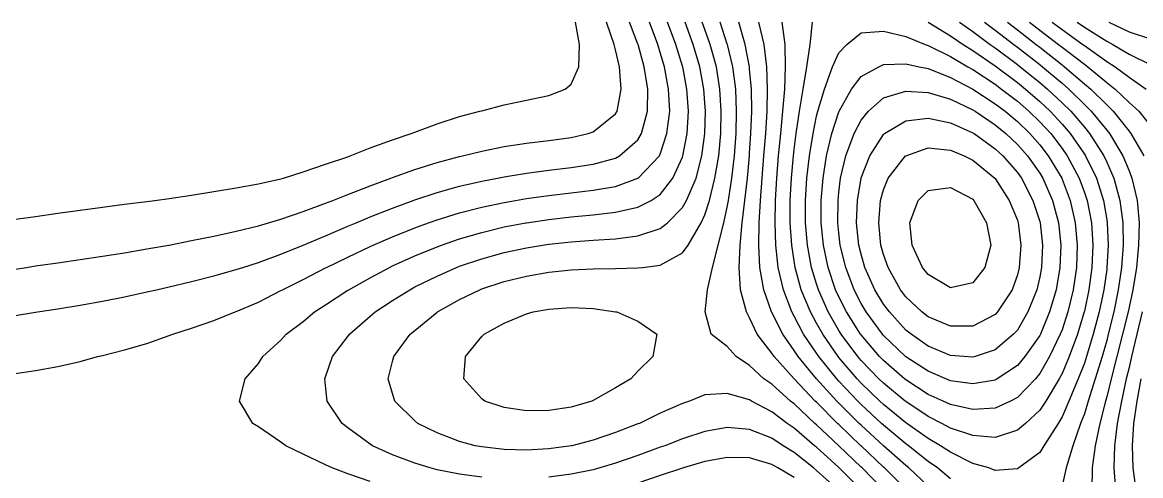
# Model space of a CAD drawing. Header units: inches. Extents: x -3765 to -2207, y 6717241 to 6718976.
# Drawn here: x -2640.3 to -2452.5, y 6718171 to 6718247.2 of the extents above; entities that cross this region are included whole.
import ezdxf

# ---------------------------------------------------------------- set-up
doc = ezdxf.new("R2010")
doc.units = ezdxf.units.IN
doc.header["$MEASUREMENT"] = 0

msp = doc.modelspace()

# ---------------------------------------------------------------- linework, layer by layer
for points in [[(-2641.89, 6718214.07), (-2638.14, 6718214.6), (-2634.39, 6718215.12), (-2630.64, 6718215.63), (-2626.89, 6718216.14), (-2623.15, 6718216.63), (-2619.4, 6718217.11), (-2618.1, 6718217.27), (-2615.65, 6718217.63), (-2611.9, 6718218.18), (-2608.15, 6718218.76), (-2604.41, 6718219.38), (-2600.66, 6718220.06), (-2596.91, 6718220.89), (-2596.44, 6718221.02), (-2593.16, 6718222.07), (-2589.41, 6718223.36), (-2585.67, 6718224.63), (-2585.26, 6718224.77), (-2581.92, 6718226.11), (-2578.17, 6718227.48), (-2575.05, 6718228.52), (-2574.42, 6718228.78), (-2570.67, 6718230.19), (-2566.92, 6718231.37), (-2563.47, 6718232.27), (-2563.18, 6718232.36), (-2559.43, 6718233.37), (-2555.68, 6718234.13), (-2551.93, 6718234.93), (-2549.18, 6718236.01), (-2548.18, 6718236.85), (-2546.85, 6718239.76), (-2546.77, 6718243.51), (-2547.44, 6718247.26)], [(-2641.89, 6718188.12), (-2638.14, 6718188.68), (-2634.39, 6718189.36), (-2630.64, 6718190.2), (-2627.7, 6718191.04), (-2626.89, 6718191.21), (-2623.15, 6718192.14), (-2619.4, 6718193.24), (-2615.65, 6718194.55), (-2615.07, 6718194.78), (-2611.9, 6718195.8), (-2608.15, 6718197.12), (-2604.58, 6718198.53), (-2604.41, 6718198.59), (-2600.66, 6718200.19), (-2596.91, 6718202.14), (-2596.66, 6718202.28), (-2593.16, 6718204), (-2589.41, 6718205.95), (-2589.26, 6718206.03), (-2585.67, 6718207.76), (-2581.92, 6718209.53), (-2581.39, 6718209.78), (-2578.17, 6718211.19), (-2574.42, 6718212.7), (-2572.12, 6718213.52), (-2570.67, 6718214.03), (-2566.92, 6718215.18), (-2563.18, 6718216.15), (-2559.43, 6718216.94), (-2557.51, 6718217.27), (-2555.68, 6718217.6), (-2551.93, 6718218.13), (-2548.18, 6718218.57), (-2544.44, 6718219), (-2540.69, 6718219.65), (-2536.94, 6718221.01), (-2536.92, 6718221.02), (-2533.35, 6718224.77), (-2533.19, 6718225.09), (-2532.07, 6718228.52), (-2531.61, 6718232.27), (-2531.79, 6718236.01), (-2532.49, 6718239.76), (-2533.19, 6718242.17), (-2533.61, 6718243.51), (-2535.02, 6718247.26)], [(-2641.89, 6718197.87), (-2638.14, 6718198.47), (-2637.79, 6718198.53), (-2634.39, 6718199.07), (-2630.64, 6718199.69), (-2626.89, 6718200.35), (-2623.15, 6718201.08), (-2619.4, 6718201.89), (-2617.78, 6718202.28), (-2615.65, 6718202.76), (-2611.9, 6718203.67), (-2608.15, 6718204.63), (-2604.41, 6718205.65), (-2603.28, 6718206.03), (-2600.66, 6718206.85), (-2596.91, 6718208.26), (-2593.18, 6718209.78), (-2593.16, 6718209.78), (-2589.41, 6718211.35), (-2585.67, 6718212.93), (-2584.26, 6718213.52), (-2581.92, 6718214.51), (-2578.17, 6718216.01), (-2574.68, 6718217.27), (-2574.42, 6718217.37), (-2570.67, 6718218.62), (-2566.92, 6718219.66), (-2563.18, 6718220.52), (-2560.52, 6718221.02), (-2559.43, 6718221.25), (-2555.68, 6718221.88), (-2551.93, 6718222.39), (-2548.18, 6718222.84), (-2544.44, 6718223.4), (-2540.69, 6718224.41), (-2540.03, 6718224.77), (-2536.94, 6718227.5), (-2536.35, 6718228.52), (-2535.34, 6718232.27), (-2535.29, 6718236.01), (-2535.92, 6718239.76), (-2536.93, 6718243.51), (-2536.94, 6718243.54), (-2538.35, 6718247.26)], [(-2641.89, 6718205.68), (-2639.61, 6718206.03), (-2638.14, 6718206.26), (-2634.39, 6718206.81), (-2630.64, 6718207.34), (-2626.89, 6718207.9), (-2623.15, 6718208.49), (-2619.4, 6718209.12), (-2615.7, 6718209.78), (-2615.65, 6718209.79), (-2611.9, 6718210.52), (-2608.15, 6718211.3), (-2604.41, 6718212.1), (-2600.66, 6718213.02), (-2598.97, 6718213.52), (-2596.91, 6718214.15), (-2593.16, 6718215.44), (-2589.41, 6718216.81), (-2588.2, 6718217.27), (-2585.67, 6718218.29), (-2581.92, 6718219.75), (-2578.44, 6718221.02), (-2578.17, 6718221.13), (-2574.42, 6718222.49), (-2570.67, 6718223.67), (-2566.92, 6718224.65), (-2566.4, 6718224.77), (-2563.18, 6718225.59), (-2559.43, 6718226.34), (-2555.68, 6718226.91), (-2551.93, 6718227.37), (-2548.18, 6718227.87), (-2545.32, 6718228.52), (-2544.44, 6718228.82), (-2540.69, 6718231.87), (-2540.46, 6718232.27), (-2539.75, 6718236.01), (-2540.06, 6718239.76), (-2540.69, 6718242.61), (-2540.92, 6718243.51), (-2542.22, 6718247.26)], [(-2581.92, 6718170.02), (-2585.67, 6718171.32), (-2588.31, 6718172.3), (-2589.41, 6718172.83), (-2593.16, 6718174.64), (-2596.09, 6718176.04), (-2596.91, 6718176.66), (-2600.66, 6718179.24), (-2601.6, 6718179.79), (-2603.86, 6718183.54), (-2602.9, 6718187.29), (-2600.66, 6718189.89), (-2599.94, 6718191.04), (-2596.91, 6718193.8), (-2596.01, 6718194.78), (-2593.16, 6718196.95), (-2591.25, 6718198.53), (-2589.41, 6718199.71), (-2585.67, 6718202.18), (-2585.51, 6718202.28), (-2581.92, 6718204.27), (-2578.64, 6718206.03), (-2578.17, 6718206.26), (-2574.42, 6718207.96), (-2570.67, 6718209.51), (-2569.95, 6718209.78), (-2566.92, 6718210.82), (-2563.18, 6718211.92), (-2559.43, 6718212.82), (-2555.75, 6718213.52), (-2555.68, 6718213.54), (-2551.93, 6718214.08), (-2548.18, 6718214.5), (-2544.44, 6718214.86), (-2540.69, 6718215.29), (-2536.94, 6718216.13), (-2534.73, 6718217.27), (-2533.19, 6718218.29), (-2531.1, 6718221.02), (-2529.44, 6718224.57), (-2529.38, 6718224.77), (-2528.67, 6718228.52), (-2528.46, 6718232.27), (-2528.71, 6718236.01), (-2529.42, 6718239.76), (-2529.44, 6718239.86), (-2530.58, 6718243.51), (-2531.96, 6718247.26)], [(-2563.18, 6718170.74), (-2566.92, 6718171.25), (-2570.67, 6718172.01), (-2571.82, 6718172.3), (-2574.42, 6718173.1), (-2578.17, 6718174.53), (-2581.51, 6718176.04), (-2581.92, 6718176.31), (-2585.67, 6718179.04), (-2586.62, 6718179.79), (-2589.11, 6718183.54), (-2589.41, 6718186.17), (-2589.54, 6718187.29), (-2589.41, 6718187.63), (-2588.24, 6718191.04), (-2585.67, 6718194.42), (-2585.39, 6718194.78), (-2581.92, 6718197.83), (-2581.1, 6718198.53), (-2578.17, 6718200.45), (-2575.28, 6718202.28), (-2574.42, 6718202.73), (-2570.67, 6718204.57), (-2567.41, 6718206.03), (-2566.92, 6718206.22), (-2563.18, 6718207.49), (-2559.43, 6718208.53), (-2555.68, 6718209.34), (-2552.98, 6718209.78), (-2551.93, 6718209.93), (-2548.18, 6718210.31), (-2544.44, 6718210.6), (-2540.69, 6718210.85), (-2536.94, 6718211.31), (-2533.19, 6718212.56), (-2531.98, 6718213.52), (-2529.44, 6718216.08), (-2528.78, 6718217.27), (-2527.19, 6718221.02), (-2526.2, 6718224.77), (-2525.7, 6718228.52), (-2525.7, 6718228.58), (-2525.6, 6718232.27), (-2525.7, 6718233.67), (-2525.87, 6718236.01), (-2526.57, 6718239.76), (-2527.66, 6718243.51), (-2529.03, 6718247.26)], [(-2499.46, 6718168.63), (-2503.14, 6718172.3), (-2503.21, 6718172.36), (-2506.96, 6718175.77), (-2507.29, 6718176.04), (-2510.7, 6718178.98), (-2511.89, 6718179.79), (-2514.45, 6718181.74), (-2517.89, 6718183.54), (-2518.2, 6718183.74), (-2521.95, 6718184.83), (-2525.7, 6718184.58), (-2528.29, 6718183.54), (-2529.44, 6718183.15), (-2533.19, 6718181.49), (-2536.71, 6718179.79), (-2536.94, 6718179.7), (-2540.69, 6718178.25), (-2544.44, 6718176.97), (-2548.04, 6718176.04), (-2548.18, 6718176.01), (-2551.93, 6718175.5), (-2555.68, 6718175.29), (-2559.43, 6718175.4), (-2563.18, 6718175.83), (-2564.26, 6718176.04), (-2566.92, 6718176.75), (-2570.67, 6718178.18), (-2573.9, 6718179.79), (-2574.42, 6718180.22), (-2577.75, 6718183.54), (-2578.17, 6718184.82), (-2578.88, 6718187.29), (-2578.17, 6718190.18), (-2577.96, 6718191.04), (-2575.18, 6718194.78), (-2574.42, 6718195.42), (-2570.67, 6718198.49), (-2570.62, 6718198.53), (-2566.92, 6718200.6), (-2563.5, 6718202.28), (-2563.18, 6718202.41), (-2559.43, 6718203.63), (-2555.68, 6718204.57), (-2551.93, 6718205.23), (-2548.18, 6718205.62), (-2544.44, 6718205.8), (-2540.69, 6718205.86), (-2536.94, 6718205.93), (-2536.19, 6718206.03), (-2533.19, 6718206.41), (-2529.44, 6718208.47), (-2528.54, 6718209.78), (-2526.33, 6718213.52), (-2525.7, 6718214.88), (-2524.94, 6718217.27), (-2524.01, 6718221.02), (-2523.39, 6718224.77), (-2523.04, 6718228.52), (-2522.96, 6718232.27), (-2523.19, 6718236.01), (-2523.78, 6718239.76), (-2524.79, 6718243.51), (-2525.7, 6718246.04), (-2526.14, 6718247.26)], [(-2495.71, 6718168.62), (-2499.31, 6718172.3), (-2499.46, 6718172.43), (-2503.21, 6718176.02), (-2503.23, 6718176.04), (-2506.96, 6718179.55), (-2507.23, 6718179.79), (-2510.7, 6718183.06), (-2511.32, 6718183.54), (-2514.45, 6718186.37), (-2515.78, 6718187.29), (-2518.2, 6718189.52), (-2520.47, 6718191.04), (-2521.95, 6718192.72), (-2524.66, 6718194.78), (-2525.68, 6718198.53), (-2525.27, 6718202.28), (-2524.43, 6718206.03), (-2523.48, 6718209.78), (-2522.54, 6718213.52), (-2521.95, 6718216.14), (-2521.75, 6718217.27), (-2521.18, 6718221.02), (-2520.75, 6718224.77), (-2520.47, 6718228.52), (-2520.38, 6718232.27), (-2520.53, 6718236.01), (-2521.02, 6718239.76), (-2521.92, 6718243.51), (-2521.95, 6718243.58), (-2523.16, 6718247.26)], [(-2491.96, 6718168.72), (-2495.53, 6718172.3), (-2495.71, 6718172.46), (-2499.46, 6718176.01), (-2499.49, 6718176.04), (-2503.21, 6718179.59), (-2503.42, 6718179.79), (-2506.96, 6718183.34), (-2507.17, 6718183.54), (-2510.69, 6718187.29), (-2510.7, 6718187.31), (-2514.07, 6718191.04), (-2514.45, 6718191.6), (-2516.91, 6718194.78), (-2518.2, 6718197.56), (-2518.72, 6718198.53), (-2519.73, 6718202.28), (-2519.97, 6718206.03), (-2519.8, 6718209.78), (-2519.42, 6718213.52), (-2518.98, 6718217.27), (-2518.57, 6718221.02), (-2518.23, 6718224.77), (-2518.2, 6718225.22), (-2517.97, 6718228.52), (-2517.83, 6718232.27), (-2517.89, 6718236.01), (-2518.2, 6718239.4), (-2518.23, 6718239.76), (-2518.94, 6718243.51), (-2520.03, 6718247.26)], [(-2488.22, 6718169.22), (-2491.48, 6718172.3), (-2491.96, 6718172.69), (-2495.71, 6718176.04), (-2495.71, 6718176.05), (-2499.46, 6718179.48), (-2499.79, 6718179.79), (-2503.21, 6718183.18), (-2503.57, 6718183.54), (-2506.96, 6718187.28), (-2506.96, 6718187.29), (-2510.02, 6718191.04), (-2510.7, 6718192.07), (-2512.64, 6718194.78), (-2514.45, 6718198.45), (-2514.5, 6718198.53), (-2515.82, 6718202.28), (-2516.47, 6718206.03), (-2516.66, 6718209.78), (-2516.59, 6718213.52), (-2516.38, 6718217.27), (-2516.09, 6718221.02), (-2515.79, 6718224.77), (-2515.49, 6718228.52), (-2515.27, 6718232.27), (-2515.17, 6718236.01), (-2515.3, 6718239.76), (-2515.76, 6718243.51), (-2516.63, 6718247.26)], [(-2484.47, 6718170.49), (-2486.62, 6718172.3), (-2488.22, 6718173.39), (-2491.53, 6718176.04), (-2491.96, 6718176.36), (-2495.71, 6718179.51), (-2496.02, 6718179.79), (-2499.46, 6718182.97), (-2500.04, 6718183.54), (-2503.21, 6718186.89), (-2503.57, 6718187.29), (-2506.57, 6718191.04), (-2506.96, 6718191.6), (-2509.13, 6718194.78), (-2510.7, 6718197.83), (-2511.09, 6718198.53), (-2512.53, 6718202.28), (-2513.38, 6718206.03), (-2513.8, 6718209.78), (-2513.93, 6718213.52), (-2513.85, 6718217.27), (-2513.63, 6718221.02), (-2513.32, 6718224.77), (-2512.96, 6718228.52), (-2512.6, 6718232.27), (-2512.3, 6718236.01), (-2512.14, 6718239.76), (-2512.24, 6718243.51), (-2512.71, 6718247.26)], [(-2473.01, 6718172.3), (-2473.22, 6718172.15), (-2476.97, 6718171.9), (-2478, 6718172.3), (-2480.72, 6718173.07), (-2484.47, 6718174.94), (-2486.15, 6718176.04), (-2488.22, 6718177.24), (-2491.79, 6718179.79), (-2491.96, 6718179.91), (-2495.71, 6718182.98), (-2496.32, 6718183.54), (-2499.46, 6718186.56), (-2500.15, 6718187.29), (-2503.21, 6718190.88), (-2503.34, 6718191.04), (-2505.92, 6718194.78), (-2506.96, 6718196.64), (-2507.99, 6718198.53), (-2509.51, 6718202.28), (-2510.52, 6718206.03), (-2510.7, 6718207.15), (-2511.12, 6718209.78), (-2511.37, 6718213.52), (-2511.36, 6718217.27), (-2511.17, 6718221.02), (-2510.83, 6718224.77), (-2510.7, 6718225.84), (-2510.36, 6718228.52), (-2509.8, 6718232.27), (-2509.2, 6718236.01), (-2508.6, 6718239.76), (-2508.05, 6718243.51), (-2507.66, 6718247.26)], [(-2488.2, 6718247.26), (-2484.47, 6718244.94), (-2482.35, 6718243.51), (-2480.72, 6718242.5), (-2476.97, 6718239.93), (-2476.74, 6718239.76), (-2473.22, 6718237.11), (-2471.87, 6718236.01), (-2469.48, 6718233.93), (-2467.7, 6718232.27), (-2465.73, 6718230.13), (-2464.34, 6718228.52), (-2461.98, 6718225.08), (-2461.77, 6718224.77), (-2459.95, 6718221.02), (-2458.78, 6718217.27), (-2458.23, 6718214.04), (-2458.15, 6718213.52), (-2457.97, 6718209.78), (-2458.18, 6718206.03), (-2458.23, 6718205.66), (-2458.71, 6718202.28), (-2459.5, 6718198.53), (-2460.49, 6718194.78), (-2461.62, 6718191.04), (-2461.98, 6718189.94), (-2463.01, 6718187.29), (-2464.58, 6718183.54), (-2465.73, 6718180.9), (-2466.4, 6718179.79), (-2468.76, 6718176.04), (-2469.48, 6718174.88), (-2473.01, 6718172.3)], [(-2482.97, 6718247.26), (-2480.72, 6718245.68), (-2477.79, 6718243.51), (-2476.97, 6718242.93), (-2473.22, 6718240.13), (-2472.75, 6718239.76), (-2469.48, 6718237.1), (-2468.19, 6718236.01), (-2465.73, 6718233.7), (-2464.27, 6718232.27), (-2461.98, 6718229.58), (-2461.1, 6718228.52), (-2458.71, 6718224.77), (-2458.23, 6718223.72), (-2457.02, 6718221.02), (-2456, 6718217.27), (-2455.51, 6718213.52), (-2455.45, 6718209.78), (-2455.72, 6718206.03), (-2456.28, 6718202.28), (-2457.04, 6718198.53), (-2457.96, 6718194.78), (-2458.23, 6718193.74), (-2459, 6718191.04), (-2460.15, 6718187.29), (-2461.33, 6718183.54), (-2461.98, 6718181.41), (-2462.6, 6718179.79), (-2463.9, 6718176.04), (-2465.05, 6718172.3), (-2465.73, 6718169.31)], [(-2478.73, 6718247.26), (-2476.97, 6718245.93), (-2473.84, 6718243.51), (-2473.22, 6718243.04), (-2469.48, 6718240.12), (-2469.02, 6718239.76), (-2465.73, 6718236.98), (-2464.61, 6718236.01), (-2461.98, 6718233.43), (-2460.81, 6718232.27), (-2458.23, 6718229.08), (-2457.78, 6718228.52), (-2455.5, 6718224.77), (-2454.48, 6718222.24), (-2453.99, 6718221.02), (-2453.11, 6718217.27), (-2452.78, 6718213.52), (-2452.86, 6718209.78), (-2453.25, 6718206.03), (-2453.86, 6718202.28), (-2454.48, 6718199.34), (-2454.65, 6718198.53), (-2455.55, 6718194.78), (-2456.5, 6718191.04), (-2457.47, 6718187.29), (-2458.23, 6718184.27), (-2458.44, 6718183.54), (-2459.4, 6718179.79), (-2460.17, 6718176.04), (-2460.65, 6718172.3), (-2460.73, 6718168.55)], [(-2474.9, 6718247.26), (-2473.22, 6718245.95), (-2470.09, 6718243.51), (-2469.48, 6718243.03), (-2465.73, 6718240.08), (-2465.31, 6718239.76), (-2461.98, 6718236.91), (-2460.91, 6718236.01), (-2458.23, 6718233.35), (-2457.12, 6718232.27), (-2454.48, 6718228.92), (-2454.15, 6718228.52), (-2451.98, 6718224.77)], [(-2471.19, 6718247.26), (-2469.48, 6718245.92), (-2466.3, 6718243.51), (-2465.73, 6718243.06), (-2461.98, 6718240.18), (-2461.4, 6718239.76), (-2458.23, 6718237.14), (-2456.8, 6718236.01), (-2454.48, 6718233.77), (-2452.83, 6718232.27), (-2450.73, 6718229.6)], [(-2467.38, 6718247.26), (-2465.73, 6718246.01), (-2462.24, 6718243.51), (-2461.98, 6718243.31), (-2458.23, 6718240.66), (-2456.83, 6718239.76), (-2454.48, 6718237.99), (-2451.58, 6718236.01)], [(-2463.17, 6718247.26), (-2461.98, 6718246.42), (-2458.23, 6718244.05), (-2457.2, 6718243.51), (-2454.48, 6718241.88), (-2450.73, 6718240.01)], [(-2457.85, 6718247.26), (-2454.48, 6718245.65), (-2450.73, 6718244.38)], [(-2471.86, 6718179.79), (-2473.22, 6718178.63), (-2476.97, 6718177.44), (-2480.72, 6718177.75), (-2484.47, 6718179.02), (-2485.89, 6718179.79), (-2488.22, 6718180.95), (-2491.96, 6718183.45), (-2492.08, 6718183.54), (-2495.71, 6718186.56), (-2496.47, 6718187.29), (-2499.46, 6718190.39), (-2500.01, 6718191.04), (-2502.81, 6718194.78), (-2503.21, 6718195.43), (-2504.99, 6718198.53), (-2506.64, 6718202.28), (-2506.96, 6718203.27), (-2507.79, 6718206.03), (-2508.48, 6718209.78), (-2508.8, 6718213.52), (-2508.81, 6718217.27), (-2508.59, 6718221.02), (-2508.15, 6718224.77), (-2507.54, 6718228.52), (-2506.96, 6718231.45), (-2506.75, 6718232.27), (-2505.64, 6718236.01), (-2504.25, 6718239.76), (-2503.21, 6718242.08), (-2501.89, 6718243.51), (-2499.46, 6718245.48), (-2495.71, 6718245.77), (-2491.96, 6718244.85), (-2488.69, 6718243.51), (-2488.22, 6718243.35), (-2484.47, 6718241.48), (-2481.53, 6718239.76), (-2480.72, 6718239.31), (-2476.97, 6718236.82), (-2475.88, 6718236.01), (-2473.22, 6718233.95), (-2471.29, 6718232.27), (-2469.48, 6718230.51), (-2467.63, 6718228.52), (-2465.73, 6718226.04), (-2464.84, 6718224.77), (-2462.84, 6718221.02), (-2461.98, 6718218.63), (-2461.52, 6718217.27), (-2460.79, 6718213.52), (-2460.54, 6718209.78), (-2460.7, 6718206.03), (-2461.21, 6718202.28), (-2461.98, 6718198.65), (-2462.01, 6718198.53), (-2463.15, 6718194.78), (-2464.52, 6718191.04), (-2465.73, 6718188.18), (-2466.21, 6718187.29), (-2468.47, 6718183.54), (-2469.48, 6718182), (-2471.86, 6718179.79)], [(-2474.4, 6718183.54), (-2476.97, 6718182.35), (-2480.72, 6718182.12), (-2484.47, 6718182.97), (-2485.69, 6718183.54), (-2488.22, 6718184.68), (-2491.96, 6718187.1), (-2492.19, 6718187.29), (-2495.71, 6718190.36), (-2496.36, 6718191.04), (-2499.46, 6718194.66), (-2499.55, 6718194.78), (-2501.92, 6718198.53), (-2503.21, 6718201.09), (-2503.75, 6718202.28), (-2505, 6718206.03), (-2505.78, 6718209.78), (-2506.16, 6718213.52), (-2506.17, 6718217.27), (-2505.86, 6718221.02), (-2505.26, 6718224.77), (-2504.37, 6718228.52), (-2503.21, 6718232.19), (-2503.17, 6718232.27), (-2501.07, 6718236.01), (-2499.46, 6718238.11), (-2496.51, 6718239.76), (-2495.71, 6718240.12), (-2491.96, 6718240.28), (-2489.73, 6718239.76), (-2488.22, 6718239.45), (-2484.47, 6718237.97), (-2480.72, 6718236.02), (-2480.71, 6718236.01), (-2476.97, 6718233.55), (-2475.3, 6718232.27), (-2473.22, 6718230.54), (-2471.14, 6718228.52), (-2469.48, 6718226.63), (-2468.04, 6718224.77), (-2465.79, 6718221.02), (-2465.73, 6718220.88), (-2464.34, 6718217.27), (-2463.5, 6718213.52), (-2463.18, 6718209.78), (-2463.32, 6718206.03), (-2463.87, 6718202.28), (-2464.76, 6718198.53), (-2465.73, 6718195.54), (-2466.02, 6718194.78), (-2467.82, 6718191.04), (-2469.48, 6718188.16), (-2470.2, 6718187.29), (-2473.22, 6718184.15), (-2474.4, 6718183.54)], [(-2476.63, 6718187.29), (-2476.97, 6718187.09), (-2480.72, 6718186.42), (-2484.47, 6718186.97), (-2485.23, 6718187.29), (-2488.22, 6718188.55), (-2491.96, 6718191.01), (-2491.99, 6718191.04), (-2495.71, 6718194.6), (-2495.87, 6718194.78), (-2498.61, 6718198.53), (-2499.46, 6718199.97), (-2500.64, 6718202.28), (-2502.06, 6718206.03), (-2502.97, 6718209.78), (-2503.21, 6718211.86), (-2503.38, 6718213.52), (-2503.35, 6718217.27), (-2503.21, 6718218.62), (-2502.91, 6718221.02), (-2502.01, 6718224.77), (-2500.62, 6718228.52), (-2499.46, 6718230.8), (-2498.25, 6718232.27), (-2495.71, 6718234.52), (-2491.96, 6718235.68), (-2488.22, 6718235.43), (-2484.47, 6718234.3), (-2480.72, 6718232.52), (-2480.32, 6718232.27), (-2476.97, 6718230.01), (-2475.17, 6718228.52), (-2473.22, 6718226.69), (-2471.53, 6718224.77), (-2469.48, 6718221.86), (-2468.96, 6718221.02), (-2467.32, 6718217.27), (-2466.33, 6718213.52), (-2465.94, 6718209.78), (-2466.09, 6718206.03), (-2466.72, 6718202.28), (-2467.82, 6718198.53), (-2469.37, 6718194.78), (-2469.48, 6718194.57), (-2471.95, 6718191.04), (-2473.22, 6718189.54), (-2476.63, 6718187.29)], [(-2480.29, 6718191.04), (-2480.72, 6718190.92), (-2482.22, 6718191.04), (-2484.47, 6718191.22), (-2488.22, 6718192.78), (-2491.09, 6718194.78), (-2491.96, 6718195.48), (-2494.73, 6718198.53), (-2495.71, 6718199.85), (-2497.16, 6718202.28), (-2498.82, 6718206.03), (-2499.46, 6718208.24), (-2499.83, 6718209.78), (-2500.22, 6718213.52), (-2500.1, 6718217.27), (-2499.48, 6718221.02), (-2499.46, 6718221.09), (-2498, 6718224.77), (-2495.71, 6718228.35), (-2495.52, 6718228.52), (-2491.96, 6718230.68), (-2488.22, 6718231.11), (-2484.47, 6718230.33), (-2480.72, 6718228.67), (-2480.48, 6718228.52), (-2476.97, 6718225.98), (-2475.68, 6718224.77), (-2473.22, 6718221.97), (-2472.55, 6718221.02), (-2470.61, 6718217.27), (-2469.48, 6718213.76), (-2469.41, 6718213.52), (-2469.01, 6718209.78), (-2469.19, 6718206.03), (-2469.48, 6718204.42), (-2469.96, 6718202.28), (-2471.46, 6718198.53), (-2473.22, 6718195.48), (-2473.86, 6718194.78), (-2476.97, 6718192.14), (-2480.29, 6718191.04)], [(-2476.56, 6718198.53), (-2476.97, 6718198.08), (-2480.72, 6718196.13), (-2484.47, 6718196.13), (-2488.22, 6718197.69), (-2489.28, 6718198.53), (-2491.96, 6718201.07), (-2492.86, 6718202.28), (-2494.94, 6718206.03), (-2495.71, 6718208.22), (-2496.14, 6718209.78), (-2496.52, 6718213.52), (-2496.2, 6718217.27), (-2495.71, 6718219.08), (-2494.91, 6718221.02), (-2492, 6718224.77), (-2491.96, 6718224.8), (-2488.22, 6718226.11), (-2484.47, 6718225.76), (-2482.14, 6718224.77), (-2480.72, 6718224.08), (-2477.02, 6718221.02), (-2476.97, 6718220.97), (-2474.58, 6718217.27), (-2473.22, 6718213.99), (-2473.08, 6718213.52), (-2472.63, 6718209.78), (-2472.9, 6718206.03), (-2473.22, 6718204.75), (-2474.12, 6718202.28), (-2476.56, 6718198.53)], [(-2478.7, 6718206.03), (-2480.72, 6718203.43), (-2484.47, 6718202.6), (-2488.22, 6718204.85), (-2489.14, 6718206.03), (-2490.89, 6718209.78), (-2491.28, 6718213.52), (-2489.89, 6718217.27), (-2488.22, 6718218.98), (-2484.47, 6718219.46), (-2480.72, 6718217.49), (-2480.52, 6718217.27), (-2478.4, 6718213.52), (-2477.71, 6718209.78), (-2478.7, 6718206.03)], [(-2544.68, 6718183.54), (-2548.18, 6718182.54), (-2551.93, 6718181.95), (-2555.68, 6718181.91), (-2559.43, 6718182.48), (-2562.65, 6718183.54), (-2563.18, 6718183.91), (-2566.21, 6718187.29), (-2565.91, 6718191.04), (-2563.18, 6718194.38), (-2562.79, 6718194.78), (-2559.43, 6718196.63), (-2555.68, 6718198.22), (-2554.55, 6718198.53), (-2551.93, 6718199.02), (-2548.18, 6718199.28), (-2544.44, 6718199.11), (-2540.69, 6718198.57), (-2540.48, 6718198.53), (-2536.94, 6718196.98), (-2533.76, 6718194.78), (-2534.44, 6718191.04), (-2536.94, 6718188.59), (-2538.13, 6718187.29), (-2540.69, 6718185.77), (-2544.44, 6718183.64), (-2544.68, 6718183.54)], [(-2452.25, 6718198.53), (-2453.15, 6718194.78), (-2454.06, 6718191.04), (-2454.48, 6718189.19), (-2454.94, 6718187.29), (-2455.77, 6718183.54), (-2456.47, 6718179.79), (-2456.93, 6718176.04), (-2457.05, 6718172.3), (-2456.76, 6718168.55)], [(-2452.47, 6718187.29), (-2453.17, 6718183.54), (-2453.7, 6718179.79), (-2453.94, 6718176.04), (-2453.82, 6718172.3), (-2453.33, 6718168.55)], [(-2503.28, 6718168.55), (-2506.96, 6718171.9), (-2507.46, 6718172.3), (-2510.7, 6718174.9), (-2512.54, 6718176.04), (-2514.45, 6718177.31), (-2518.2, 6718178.76), (-2521.95, 6718179.09), (-2525.7, 6718178.45), (-2529.44, 6718177.22), (-2532.43, 6718176.04), (-2533.19, 6718175.77), (-2536.94, 6718174.4), (-2540.69, 6718173.08), (-2543.33, 6718172.3), (-2544.44, 6718172), (-2548.18, 6718171.24), (-2551.93, 6718170.73)], [(-2510.7, 6718170.7), (-2513.48, 6718172.3), (-2514.45, 6718172.87), (-2518.2, 6718174), (-2521.95, 6718174.07), (-2525.7, 6718173.37), (-2529.31, 6718172.3), (-2529.44, 6718172.26), (-2533.19, 6718171.01), (-2536.94, 6718169.73)]]:
    msp.add_lwpolyline(points)

doc.saveas('drawing.dxf')
